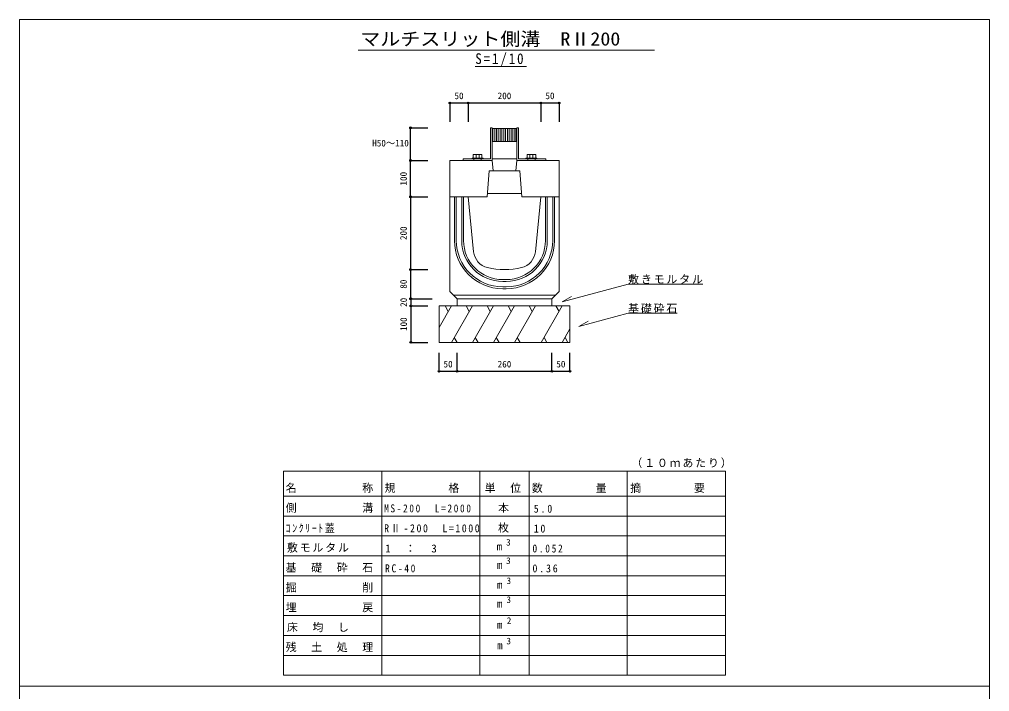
# Model space of a CAD drawing. Units: millimetres at full size, sheet at 1:10. Extents: x -1831 to 836, y -1837 to 1829.
# Drawn here: x -1831 to 836, y -19 to 1829 of the extents above; entities that cross this region are included whole.
import ezdxf
from ezdxf.enums import TextEntityAlignment as Align

# ---------------------------------------------------------------- set-up
doc = ezdxf.new("R2010")
doc.units = ezdxf.units.MM
doc.header["$LTSCALE"] = 10
doc.header["$PDMODE"] = 32
doc.header["$PDSIZE"] = 5
doc.layers.add('0-0_通り芯', color=7, linetype='Continuous', lineweight=18)
doc.layers.add('0-1_躯体', color=4, linetype='Continuous')
doc.styles.add('ＭＳ ゴシック', font='')
doc.styles.get('ＭＳ ゴシック').set_extended_font_data('MS Gothic')

msp = doc.modelspace()

# ---------------------------------------------------------------- linework, layer by layer
at = {"layer": '0-0_通り芯', "color": 2}
for p, q in [((-1830.77, 1829.33), (-1830.77, -1837.34)), ((-1830.77, 1829.33), (835.9, 1829.33)), ((-535.93, 1531.37), (-535.93, 1445.87)), ((-535.93, 1531.37), (-531.43, 1531.37)), ((-529.43, 1529.37), (-529.43, 1493.37)), ((-524.43, 1529.37), (-524.43, 1493.37)), ((-519.43, 1529.37), (-519.43, 1493.37)), ((-514.43, 1529.37), (-514.43, 1493.37)), ((-509.43, 1529.37), (-509.43, 1493.37)), ((-504.43, 1529.37), (-504.43, 1493.37)), ((-499.43, 1529.37), (-499.43, 1493.37)), ((-494.43, 1529.37), (-494.43, 1493.37)), ((-489.43, 1529.37), (-489.43, 1493.37)), ((-484.43, 1529.37), (-484.43, 1493.37)), ((-479.43, 1529.37), (-479.43, 1493.37)), ((-474.43, 1529.37), (-474.43, 1493.37)), ((-469.43, 1529.37), (-469.43, 1493.37)), ((-463.43, 1531.37), (-463.43, 1493.37)), ((-463.43, 1531.37), (-458.93, 1531.37)), ((-458.93, 1531.37), (-458.93, 1445.87)), ((-531.43, 1493.37), (-531.43, 1441.37)), ((-463.43, 1493.37), (-463.43, 1441.37)), ((-611.43, 1445.87), (-535.93, 1445.87)), ((-611.43, 1445.87), (-611.43, 1441.37)), ((-611.43, 1441.37), (-531.43, 1441.37)), ((-586.43, 1447.87), (-586.43, 1445.87)), ((-586.43, 1447.87), (-556.43, 1447.87)), ((-583.43, 1457.87), (-559.43, 1457.87)), ((-583.43, 1457.87), (-583.43, 1447.87)), ((-581.43, 1445.87), (-581.43, 1441.37)), ((-575.43, 1457.87), (-575.43, 1447.87)), ((-567.43, 1457.87), (-567.43, 1447.87)), ((-561.43, 1445.87), (-561.43, 1441.37)), ((-559.43, 1457.87), (-559.43, 1447.87)), ((-556.43, 1447.87), (-556.43, 1445.87)), ((-531.43, 1445.87), (-463.43, 1445.87)), ((-462.43, 1441.37), (-382.43, 1441.37)), ((-458.93, 1445.87), (-383.43, 1445.87)), ((-438.43, 1447.87), (-408.43, 1447.87)), ((-438.43, 1447.87), (-438.43, 1445.87)), ((-435.43, 1457.87), (-435.43, 1447.87)), ((-435.43, 1457.87), (-411.43, 1457.87)), ((-433.43, 1445.87), (-433.43, 1441.37)), ((-427.43, 1457.87), (-427.43, 1447.87)), ((-419.43, 1457.87), (-419.43, 1447.87)), ((-413.43, 1445.87), (-413.43, 1441.37)), ((-411.43, 1457.87), (-411.43, 1447.87)), ((-408.43, 1447.87), (-408.43, 1445.87)), ((-383.43, 1445.87), (-383.43, 1441.37))]:
    msp.add_line(p, q, dxfattribs=at)
at = {"layer": '0-0_通り芯'}
for p, q in [((-899.26, 1744.33), (-85.27, 1744.33)), ((-577.87, 1699.61), (-436.91, 1699.61)), ((-157.66, 1101.14), (-339.17, 1052.51)), ((-157.66, 1101.14), (47.34, 1101.14)), ((-339.17, 1052.51), (-313.19, 1067.51)), ((-643.38, 1041.37), (-677.43, 982.39)), ((-677.43, 941.37), (-677.43, 1041.37)), ((-317.43, 1041.37), (-677.43, 1041.37)), ((-660.69, 1041.37), (-652.04, 1026.38)), ((-585.65, 1041.37), (-643.38, 941.37)), ((-627.43, 1041.37), (-627.43, 1061.37)), ((-602.95, 1041.37), (-594.3, 1026.38)), ((-527.91, 1041.37), (-585.65, 941.37)), ((-545.22, 1041.37), (-536.57, 1026.38)), ((-470.18, 1041.37), (-527.91, 941.37)), ((-487.48, 1041.37), (-478.83, 1026.38)), ((-412.44, 1041.37), (-470.18, 941.37)), ((-429.75, 1041.37), (-421.1, 1026.38)), ((-338.87, 1041.37), (-396.6, 941.37)), ((-367.43, 1061.37), (-367.43, 1041.37)), ((-356.17, 1041.37), (-347.52, 1026.38)), ((-157.66, 1021.34), (-22.66, 1021.34)), ((-317.43, 978.49), (-338.87, 941.37)), ((-635.46, 955.08), (-627.54, 941.37)), ((-577.73, 955.08), (-569.81, 941.37)), ((-519.99, 955.08), (-512.07, 941.37)), ((-462.26, 955.08), (-454.34, 941.37)), ((-388.68, 955.08), (-380.76, 941.37)), ((-330.95, 955.08), (-323.03, 941.37)), ((-1104.93, 586.87), (110.07, 586.87)), ((-1104.93, 586.87), (-1104.93, 463.75)), ((-834.93, 586.87), (-834.93, 463.75)), ((-564.93, 586.87), (-564.93, 463.75)), ((-429.93, 586.87), (-429.93, 463.75)), ((-159.93, 586.87), (-159.93, 463.75)), ((110.07, 586.87), (110.07, 463.75)), ((-1104.93, 518.47), (110.07, 518.47)), ((-1104.93, 463.75), (110.07, 463.75)), ((-1104.93, 463.75), (-1104.93, 25.99)), ((-834.93, 463.75), (-834.93, 25.99)), ((-564.93, 463.75), (-564.93, 25.99)), ((-429.93, 463.75), (-429.93, 25.99)), ((-159.93, 463.75), (-159.93, 25.99)), ((110.07, 463.75), (110.07, 25.99)), ((-1104.93, 409.03), (110.07, 409.03)), ((-1104.93, 354.31), (110.07, 354.31)), ((-1104.93, 299.59), (110.07, 299.59)), ((-1104.93, 244.87), (110.07, 244.87)), ((-1104.93, 190.15), (110.07, 190.15)), ((-1104.93, 135.43), (110.07, 135.43)), ((-1104.93, 80.71), (110.07, 80.71)), ((-1104.93, 25.99), (110.07, 25.99)), ((-1019.43, 25.99), (-110.43, 25.99))]:
    msp.add_line(p, q, dxfattribs=at)
at = {"layer": '0-0_通り芯', "color": 3}
for p, q in [((-647.43, 1441.37), (-647.43, 1341.37)), ((-647.43, 1441.37), (-611.43, 1441.37)), ((-531.43, 1441.37), (-528.93, 1413.37)), ((-463.43, 1441.37), (-465.93, 1413.37)), ((-347.43, 1441.37), (-382.43, 1441.37)), ((-347.43, 1441.37), (-347.43, 1341.37)), ((-647.43, 1341.37), (-647.43, 1081.37)), ((-647.43, 1341.37), (-634.32, 1341.37)), ((-634.93, 1341.37), (-634.93, 1221.37)), ((-634.32, 1341.37), (-545.43, 1341.37)), ((-629.93, 1340.37), (-629.93, 1221.37)), ((-614.93, 1340.37), (-614.93, 1221.37)), ((-609.93, 1341.37), (-609.93, 1221.37)), ((-597.43, 1341.37), (-582.35, 1190.58)), ((-544.68, 1350.37), (-450.19, 1350.37)), ((-449.43, 1341.37), (-347.43, 1341.37)), ((-397.43, 1341.37), (-412.51, 1190.58)), ((-384.93, 1341.37), (-384.93, 1221.37)), ((-379.93, 1340.37), (-379.93, 1221.37)), ((-364.93, 1340.37), (-364.93, 1221.37)), ((-359.93, 1341.37), (-359.93, 1221.37)), ((-347.43, 1341.37), (-347.43, 1081.37)), ((-492.43, 1113.87), (-502.43, 1113.87)), ((-492.43, 1108.87), (-502.43, 1108.87)), ((-492.43, 1093.87), (-502.43, 1093.87)), ((-647.43, 1081.37), (-627.43, 1061.37)), ((-637.43, 1071.37), (-497.43, 1071.37)), ((-492.43, 1088.87), (-502.43, 1088.87)), ((-357.43, 1071.37), (-497.43, 1071.37)), ((-367.43, 1061.37), (-347.43, 1081.37)), ((-627.43, 1061.37), (-367.43, 1061.37)), ((-627.43, 1061.37), (-367.43, 1061.37))]:
    msp.add_line(p, q, dxfattribs=at)
at = {"layer": '0-0_通り芯', "color": 4}
msp.add_line((-1830.77, -4.01), (835.9, -4.01), dxfattribs=at)
at = {"layer": '0-0_通り芯', "color": 2}
for points in [[(835.9, -1837.34), (835.9, 1829.33), (835.9, -1837.34)], [(-531.43, 1531.37), (-531.43, 1493.37), (-463.43, 1493.37)], [(-529.43, 1529.37), (-465.43, 1529.37), (-465.43, 1493.37)]]:
    msp.add_lwpolyline(points, dxfattribs=at)
at = {"layer": '0-0_通り芯', "color": 3}
msp.add_lwpolyline([(-545.43, 1341.37), (-539.4, 1413.37), (-455.46, 1413.37), (-449.43, 1341.37)], dxfattribs=at)
at = {"layer": '0-0_通り芯'}
for points in [[(-317.43, 1041.37), (-317.43, 941.37), (-677.43, 941.37)], [(-157.66, 1021.34), (-293.54, 984.93), (-267.56, 999.93)]]:
    msp.add_lwpolyline(points, dxfattribs=at)
at = {"layer": '0-0_通り芯', "color": 3}
for centre, radius, start, end in [((-502.43, 1221.37), 132.5, 180, 270), ((-502.43, 1221.37), 127.5, 180, 270), ((-502.43, 1221.37), 112.5, 180, 270), ((-502.43, 1221.37), 107.5, 180, 270), ((-492.43, 1221.37), 112.5, 270, 0), ((-492.43, 1221.37), 107.5, 270, 0), ((-492.43, 1221.37), 127.5, 270, 0), ((-492.43, 1221.37), 132.5, 270, 0), ((-532.59, 1195.55), 50, 185.71, 256.44), ((-462.26, 1195.55), 50, 283.56, 354.29), ((-497.43, 1341.37), 200, 256.44, 283.56)]:
    msp.add_arc(centre, radius, start, end, dxfattribs=at)
at = {"layer": '0-1_躯体', "color": 7}
for p, q in [((-647.43, 1599.51), (-597.43, 1599.51)), ((-597.43, 1599.51), (-397.43, 1599.51)), ((-397.43, 1599.51), (-347.43, 1599.51)), ((-755.42, 1441.37), (-755.42, 1531.37)), ((-755.42, 1341.37), (-755.42, 1441.37)), ((-755.42, 1341.37), (-755.42, 1141.37)), ((-755.42, 1141.37), (-755.42, 1061.37)), ((-755.08, 1061.37), (-755.08, 1041.37)), ((-755.08, 1041.37), (-755.08, 941.37)), ((-677.43, 861.84), (-627.43, 861.84)), ((-627.43, 861.84), (-367.43, 861.84)), ((-367.43, 861.84), (-317.43, 861.84))]:
    msp.add_line(p, q, dxfattribs=at)
at = {"layer": '0-1_躯体'}
for p, q in [((-647.43, 1599.51), (-647.43, 1547.51)), ((-597.43, 1599.51), (-597.43, 1547.51)), ((-397.43, 1599.51), (-397.43, 1547.51)), ((-347.43, 1599.51), (-347.43, 1547.51)), ((-755.42, 1531.37), (-707.89, 1531.37)), ((-755.42, 1441.37), (-707.89, 1441.37)), ((-755.42, 1441.37), (-707.89, 1441.37)), ((-755.42, 1341.37), (-707.89, 1341.37)), ((-755.42, 1341.37), (-707.89, 1341.37)), ((-755.42, 1141.37), (-707.89, 1141.37)), ((-755.42, 1061.37), (-707.89, 1061.37)), ((-755.08, 1061.37), (-696.18, 1061.37)), ((-755.08, 1061.37), (-696.18, 1061.37)), ((-755.08, 1061.37), (-707.89, 1061.37)), ((-755.08, 1041.37), (-707.89, 1041.37)), ((-755.08, 941.37), (-707.89, 941.37)), ((-677.43, 861.84), (-677.43, 912.46)), ((-627.43, 861.84), (-627.43, 912.46)), ((-367.43, 861.84), (-367.43, 912.46)), ((-317.43, 861.84), (-317.43, 912.46))]:
    msp.add_line(p, q, dxfattribs=at)
for p in [(-647.43, 1599.51), (-597.43, 1599.51), (-397.43, 1599.51), (-347.43, 1599.51), (-755.42, 1531.37), (-755.42, 1441.37), (-755.42, 1341.37), (-755.42, 1141.37), (-755.42, 1061.37), (-755.08, 1061.37), (-755.08, 1041.37), (-755.08, 941.37), (-677.43, 861.84), (-627.43, 861.84), (-367.43, 861.84), (-317.43, 861.84)]:
    msp.add_point(p, dxfattribs=at)

# ---------------------------------------------------------------- texts
at = {"layer": '0-0_通り芯', "color": 3, "style": 'ＭＳ ゴシック', "width": 1.1}
msp.add_text('マルチスリット側溝\u3000RⅡ200', height=36.66, dxfattribs=at).set_placement((-893.86, 1746.35), align=Align.BOTTOM_LEFT)
at = {"layer": '0-0_通り芯', "color": 4, "style": 'ＭＳ ゴシック'}
for s, p in [('3', (-492.91, 376.93)), ('3', (-492.91, 326.32)), ('3', (-491.74, 271.26)), ('3', (-492.01, 219)), ('2', (-491.11, 161.47)), ('3', (-492.01, 105.39))]:
    msp.add_text(s, height=18.33, dxfattribs=at).set_placement(p, align=Align.BOTTOM_LEFT)
at = {"layer": '0-0_通り芯', "style": 'ＭＳ ゴシック'}
for p in [(-519.01, 362.57), (-518.11, 311.95), (-518.11, 257.23), (-518.11, 205.25), (-518.02, 147.11), (-517.84, 91.02)]:
    msp.add_text('m', height=21.99, dxfattribs=at).set_placement(p, align=Align.BOTTOM_LEFT)
at = {"layer": '0-0_通り芯', "attachment_point": 7, "style": 'ＭＳ ゴシック'}
for s, insert, char_height in [('\\T1.28;\\W0.9;S=1/10', (-577.87, 1699.61), 29.33), ('\\T1.17;敷きモルタル', (-157.66, 1101.14), 21.99), ('\\T1.17;基礎砕石', (-157.66, 1021.34), 21.99), ('\\T1.17;（１０ｍあたり）', (-148.68, 595.81), 21.99), ('\\T1.17;名\u3000\u3000\u3000\u3000\u3000称', (-1098.93, 527.41), 21.99), ('\\T1.17;規\u3000\u3000\u3000\u3000格', (-827.18, 527.41), 21.99), ('\\T1.17;単\u3000位', (-551.93, 527.41), 21.99), ('\\T1.17;数\u3000\u3000\u3000\u3000量', (-422.18, 527.41), 21.99), ('\\T1.17;摘\u3000\u3000\u3000\u3000要', (-152.18, 527.41), 21.99), ('\\T1.17;側\u3000\u3000\u3000\u3000\u3000溝', (-1098.93, 472.69), 21.99), ('\\T1.36;\\W0.85;MS-200\u3000L=2000', (-828.18, 473.48), 21.99), ('\\T1.17;\u3000本', (-550.18, 472.69), 21.99), ('\\T1.38;\\W0.9;5.0', (-416.93, 472.69), 21.99), ('\\T1.33;\\W0.9;ｺﾝｸﾘｰﾄ蓋', (-1098.93, 417.98), 21.99), ('\\T1.32;\\W0.9;RⅡ-200\u3000L=1000', (-828.18, 418.77), 21.99), ('\\T1.17;\u3000枚', (-550.18, 417.98), 21.99), ('\\T1.36;\\W0.9;10', (-416.93, 417.98), 21.99), ('\\T1.17;敷モルタル', (-1095.43, 363.25), 21.99), ('\\T1.21;1\u3000：\u30003', (-825.43, 363.25), 21.99), ('\\T1.38;\\W0.85;0.052', (-420.43, 363.25), 21.99), ('\\T1.17;基\u3000礎\u3000砕\u3000石', (-1098.93, 308.53), 21.99), ('\\T1.38;\\W0.85;RC-40', (-825.43, 308.53), 21.99), ('\\T1.38;\\W0.9;0.36', (-420.43, 308.53), 21.99), ('\\T1.17;掘\u3000\u3000\u3000\u3000\u3000削', (-1098.93, 253.81), 21.99), ('\\T1.17;埋\u3000\u3000\u3000\u3000\u3000戻', (-1098.93, 199.09), 21.99), ('\\T1.17;床\u3000均\u3000し', (-1095.43, 144.37), 21.99), ('\\T1.17;残\u3000土\u3000処\u3000理', (-1098.93, 89.65), 21.99)]:
    msp.add_mtext(s, dxfattribs=dict(at, insert=insert, char_height=char_height))
at = {"layer": '0-1_躯体', "style": 'ＭＳ ゴシック'}
for s, p in [('50', (-634.93, 1604.51)), ('200', (-516.18, 1604.51)), ('50', (-384.93, 1604.51)), ('H50～110', (-860.91, 1474.42)), ('50', (-664.93, 866.84)), ('260', (-516.18, 866.84)), ('50', (-354.93, 866.84))]:
    msp.add_text(s, height=18.33, dxfattribs=at).set_placement(p, align=Align.BOTTOM_LEFT)
for s, p in [('100', (-760.42, 1372.62)), ('200', (-760.42, 1222.62)), ('80', (-760.42, 1088.87)), ('20', (-760.08, 1038.87)), ('100', (-760.08, 972.62))]:
    msp.add_text(s, height=18.33, rotation=90, dxfattribs=at).set_placement(p, align=Align.BOTTOM_LEFT)

doc.saveas('drawing.dxf')
